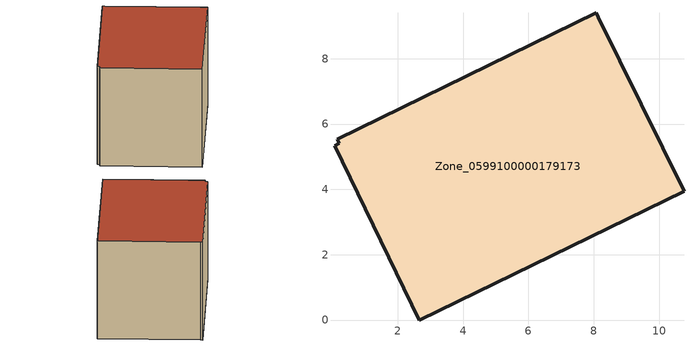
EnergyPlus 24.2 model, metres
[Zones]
Zone_0599100000179173
 floor ground (C_G): 10.76,3.94 2.66,0 0.06,5.33 0.21,5.41 0.15,5.53 8.07,9.4 8.13,9.27 z0
 wall outside (C_F): 8.07,9.4 0.15,5.53 0.21,5.41 0.06,5.33 2.66,0 10.76,3.94 8.13,9.27 8.07,9.4 z0:6.17
 roof outside (C_R): 0.21,5.41 0.06,5.33 2.66,0 10.76,3.94 8.13,9.27 8.07,9.4 0.15,5.53 z6.17
[BUILDING]
Pand.0599100000179173: North Axis=0; Terrain=City; Loads Convergence Tolerance Value=0.04; Temperature Convergence Tolerance Value=0.4; Solar Distribution=FullExterior; Maximum Number of Warmup Days=25; Minimum Number of Warmup Days=1
[Site:Location]
Rotterdam.The.Hague.AP_ZH_NLD Design_Conditions: Latitude=51.96; Longitude=4.45; Time Zone=1; Elevation=-4.5
[SITE:GROUNDTEMPERATURE:BUILDINGSURFACE]
18, 18, 18, 18, 18, 18, 18, 18, 18, 18, 18, 18
[MATERIAL] Thermal Absorptance=0.9; Solar Absorptance=0.7; Visible Absorptance=0.7
Name | Roughness | Thickness | Conductivity | Density | Specific Heat
G.TC.1965-1974 | MediumSmooth | 0.15 | 0.882353 | 540 | 1210
F.TC.1965-1974 | Rough | 0.3 | 0.697674 | 1920 | 840
R.TC.1965-1974 | MediumRough | 0.2 | 0.232558 | 1500 | 1000
[CONSTRUCTION]
C_G: G.TC.1965-1974
C_F: F.TC.1965-1974
C_R: R.TC.1965-1974
[ZONE]
Zone_0599100000179173: Type=1; Multiplier=1; Ceiling Height=Autocalculate; Volume=Autocalculate; Floor Area=autocalculate; Part of Total Floor Area=Yes
[ZONEINFILTRATION:DESIGNFLOWRATE]
Infil_Zone_0599100000179173: Zone or ZoneList or Space or SpaceList=Zone_0599100000179173; Schedule=AlwaysOn; Design Flow Rate Calculation Method=Flow/Area; Flow Rate per Floor Area=0.003; Constant Term Coefficient=1; Temperature Term Coefficient=0; Velocity Term Coefficient=0; Velocity Squared Term Coefficient=0
[HVACTEMPLATE:ZONE:IDEALLOADSAIRSYSTEM]
Zone_0599100000179173: Maximum Heating Supply Air Temperature=50; Minimum Cooling Supply Air Temperature=13; Maximum Heating Supply Air Humidity Ratio=0.0156; Minimum Cooling Supply Air Humidity Ratio=0.0077; Heating Limit=NoLimit; Cooling Limit=NoLimit; Dehumidification Control Type=ConstantSensibleHeatRatio; Cooling Sensible Heat Ratio=0.7; Dehumidification Setpoint=60; Humidification Control Type=None; Humidification Setpoint=30; Outdoor Air Method=None; Outdoor Air Flow Rate per Person=0.00944; Outdoor Air Flow Rate per Zone Floor Area=0; Outdoor Air Flow Rate per Zone=0; Demand Controlled Ventilation Type=None; Outdoor Air Economizer Type=NoEconomizer; Heat Recovery Type=None; Sensible Heat Recovery Effectiveness=0.7; Latent Heat Recovery Effectiveness=0.65
[ZONECONTROL:THERMOSTAT]
ThermostatControl_Zone_0599100000179173: Zone or ZoneList=Zone_0599100000179173; Control Type Schedule=DualSetpointControlType; Control 1=Thermostat_Zone_0599100000179173; Temperature Difference Between Cutout And Setpoint=0
[THERMOSTATSETPOINT:DUALSETPOINT]
Thermostat_Zone_0599100000179173: Heating Setpoint Temperature Schedule=HeatingSetpoint_Zone_0599100000179173; Cooling Setpoint Temperature Schedule=CoolingSetpoint_Zone_0599100000179173
[SCHEDULE:COMPACT]
HeatingSetpoint_Zone_0599100000179173: Through: 12/31, For: AllDays, Until: 24:00, 21
CoolingSetpoint_Zone_0599100000179173: Through: 12/31, For: AllDays, Until: 24:00, 24
DualSetpointControlType: Through: 12/31, For: AllDays, Until: 24:00, 4
AlwaysOn: Through: 12/31, For: AllDays, Until: 24:00, 1
